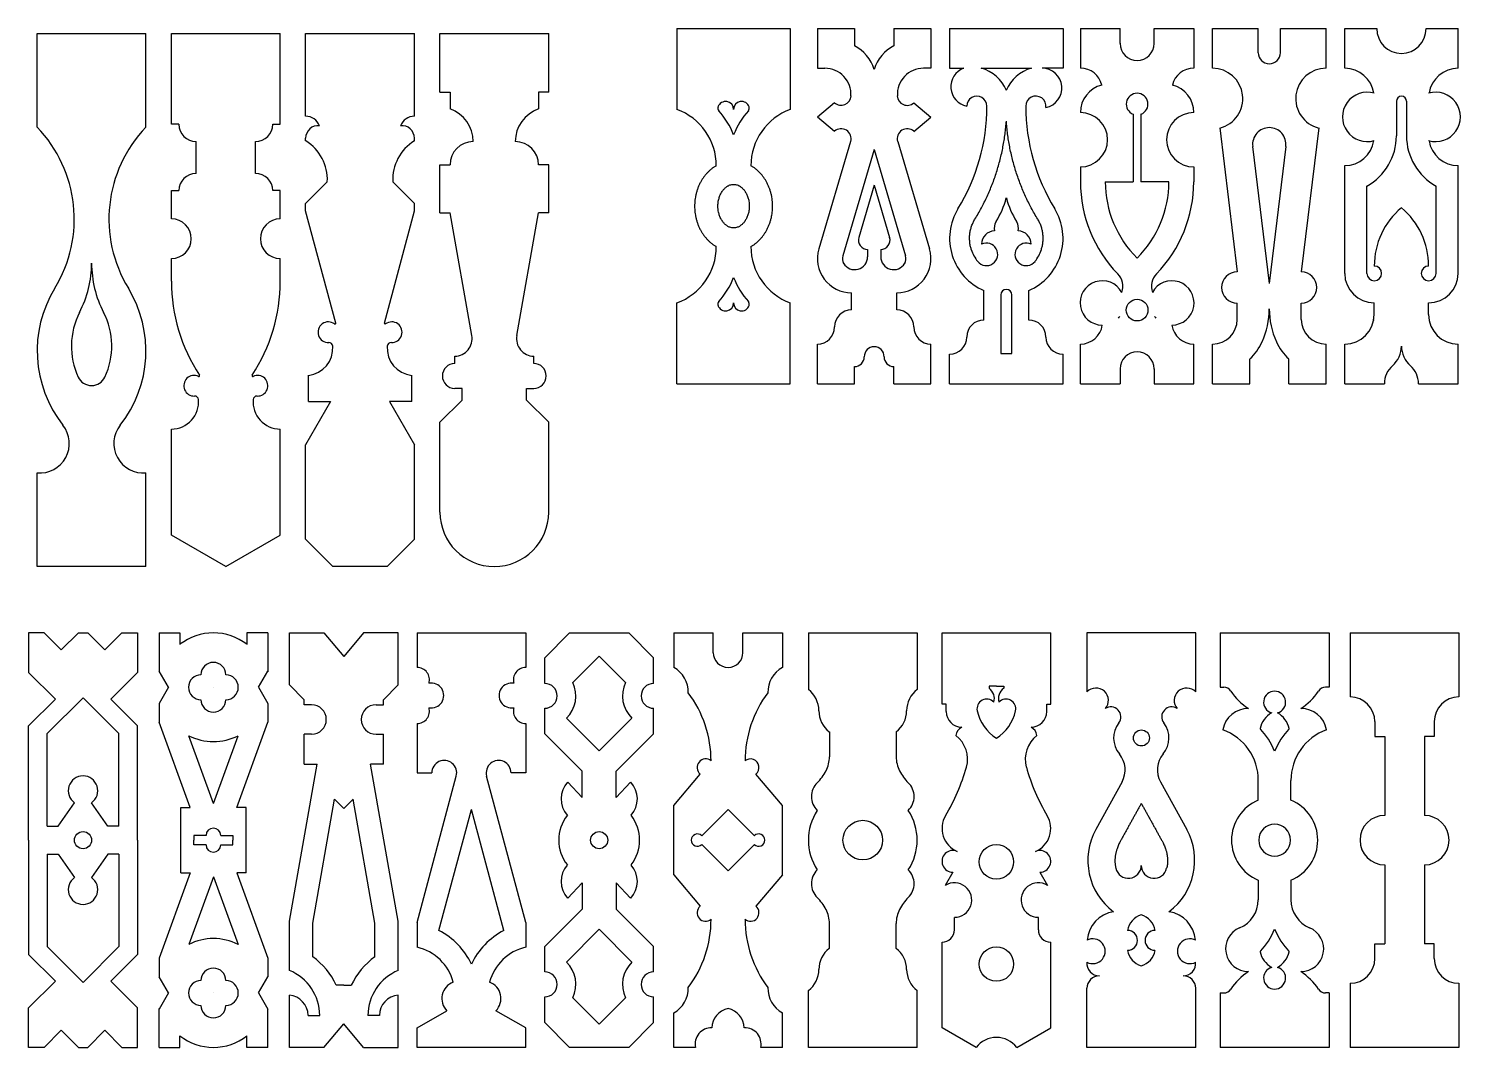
# Model space of a CAD drawing. Header units: millimetres. Extents: x -1019 to 824, y -1132 to 1157.
# Drawn here: x -1019 to 824, y -154 to 1157 of the extents above; entities that cross this region are included whole.
import ezdxf

# ---------------------------------------------------------------- set-up
doc = ezdxf.new("R2010")
doc.units = ezdxf.units.MM
doc.header["$MEASUREMENT"] = 0
doc.layers.add('Layer 03', color=5, linetype='Continuous')

msp = doc.modelspace()

# ---------------------------------------------------------------- linework, layer by layer
at = {"layer": 'Layer 03'}
for p, q in [((-1008.1, 1150.9), (-868.1, 1150.9)), ((-835.3, 1150.9), (-695.3, 1150.9)), ((-662.6, 1150.9), (-522.6, 1150.9)), ((-489.8, 1150.9), (-349.8, 1150.9)), ((-184.8, 1157.2), (-38.8, 1157.2)), ((-3.9, 1157.2), (43.6, 1157.2)), ((43.6, 1157.2), (43.6, 1135.2)), ((94.6, 1157.2), (94.6, 1135.2)), ((94.6, 1157.2), (142.1, 1157.2)), ((166.2, 1157.2), (312.2, 1157.2)), ((334.5, 1157.2), (385.6, 1157.2)), ((429.4, 1157.2), (480.5, 1157.2)), ((674.7, 1157.2), (716, 1157.2)), ((779.5, 1157.2), (820.7, 1157.2)), ((166.2, 1106.2), (184.3, 1106.2)), ((206.8, 1106.2), (271.6, 1106.2)), ((312.2, 1106.2), (285.2, 1106.2)), ((18, 1061.8), (-3.9, 1043.4)), ((120.2, 1061.8), (142.1, 1043.4)), ((18, 1025), (-3.9, 1043.4)), ((120.2, 1025), (142.1, 1043.4)), ((402.5, 1047), (402.5, 960.2)), ((412.5, 1047), (412.5, 960.2)), ((38.8, 1011.9), (-2.1, 873.7)), ((69.1, 1001.6), (28.6, 864.6)), ((69.1, 1001.6), (109.6, 864.6)), ((99.4, 1011.9), (140.3, 873.7)), ((556.2, 1005.7), (577.6, 829.4)), ((598.9, 1005.7), (577.6, 829.4)), ((69.1, 955.8), (49.2, 888.5)), ((69.1, 955.8), (89, 888.5)), ((-448.7, 762.1), (-476.8, 920.1)), ((-390.9, 762.1), (-362.8, 920.1)), ((7.4, 890.7), (7.4, 890.7)), ((130.8, 890.7), (130.8, 890.7)), ((130.8, 890.7), (130.8, 890.7)), ((43.6, 700.2), (43.6, 722.2)), ((94.6, 700.2), (94.6, 722.2)), ((552.6, 700.2), (552.6, 732)), ((602.6, 700.2), (602.6, 732)), ((-659.1, 677.2), (-659.1, 711)), ((-526.1, 677.2), (-526.1, 711)), ((-868.1, 464.9), (-1008.1, 464.9)), ((-592.6, 464.9), (-627.6, 464.9)), ((-557.6, 464.9), (-592.6, 464.9)), ((-419.8, 464.9), (-419.8, 464.9)), ((-977.1, 357.5), (-999.1, 379.5)), ((-955.1, 379.5), (-977.1, 357.5)), ((-943.1, 379.5), (-921.1, 357.5)), ((-921.1, 357.5), (-899.1, 379.5)), ((-851.3, 379.5), (-824.3, 379.5)), ((-851.3, 379.5), (-851.3, 330.2)), ((-824.3, 379.5), (-824.3, 364.7)), ((-738.3, 379.5), (-738.3, 364.7)), ((-711.3, 379.5), (-738.3, 379.5)), ((-711.3, 379.5), (-711.3, 329.5)), ((-683.5, 379.5), (-639, 379.5)), ((-639, 379.5), (-613.5, 349.1)), ((-588, 379.5), (-613.5, 349.1)), ((-543.5, 379.5), (-588, 379.5)), ((-519.2, 379.5), (-379.2, 379.5)), ((-322.8, 379.5), (-246.8, 379.5)), ((-15.6, 379.5), (124.4, 379.5)), ((156.4, 287.7), (156.4, 379.5)), ((156.4, 379.5), (296.4, 379.5)), ((296.4, 287.7), (296.4, 379.5)), ((482.9, 379.5), (342.9, 379.5)), ((514.5, 379.5), (654.5, 379.5)), ((681.7, 379.5), (821.7, 379.5)), ((-284.8, 349.6), (-318.7, 315.7)), ((-284.8, 349.6), (-250.9, 315.7)), ((-214.8, 314.4), (-214.8, 347.5)), ((-995.1, 249.8), (-949.1, 295.8)), ((-903.1, 249.8), (-949.1, 295.8)), ((-851.3, 288.7), (-851.3, 264.6)), ((-664.5, 287), (-664.5, 293.5)), ((-562.5, 287), (-562.5, 293.5)), ((-214.8, 249.4), (-214.8, 282.4)), ((-284.8, 227.5), (-327, 269.7)), ((-284.8, 227.5), (-242.6, 269.7)), ((-664.5, 210.5), (-664.5, 249)), ((-562.5, 210.5), (-562.5, 249)), ((-306.8, 201.4), (-354.8, 249.4)), ((-262.8, 201.4), (-214.8, 249.4)), ((726.2, 246.2), (726.2, 144.5)), ((777.2, 246.2), (777.2, 144.5)), ((-664.5, 210.5), (-647.9, 210.5)), ((-562.5, 210.5), (-579.1, 210.5)), ((-519.2, 6.8), (-468.8, 195.1)), ((-379.2, 6.8), (-429.7, 195.1)), ((-306.8, 167.6), (-306.8, 201.4)), ((-262.8, 167.6), (-262.8, 201.4)), ((388.2, 187.6), (354.4, 126.5)), ((437.6, 187.6), (471.3, 126.5)), ((-981.1, 130.7), (-960, 160.8)), ((-917.1, 130.7), (-938.2, 160.8)), ((-823.3, 70.7), (-823.3, 154.7)), ((-739.3, 70.7), (-739.3, 154.7)), ((-653.5, 5.8), (-625.4, 165.3)), ((-573.5, 5.8), (-601.6, 165.3)), ((-491, -3.8), (-449.2, 152.2)), ((-407.5, -3.8), (-449.2, 152.2)), ((-188.9, 68.2), (-188.9, 157.2)), ((-48.9, 68.2), (-48.9, 157.2)), ((-995.1, 130.7), (-981.1, 130.7)), ((-903.1, 130.7), (-917.1, 130.7)), ((-806.3, 118.7), (-806.3, 112.7)), ((-790.8, 118.7), (-806.3, 118.7)), ((-806.3, 106.7), (-806.3, 112.7)), ((-771.8, 118.7), (-756.3, 118.7)), ((-756.3, 118.7), (-756.3, 112.7)), ((-756.3, 106.7), (-756.3, 112.7)), ((-995.1, 94.7), (-981.1, 94.7)), ((-981.1, 94.7), (-960, 64.6)), ((-917.1, 94.7), (-938.2, 64.6)), ((-903.1, 94.7), (-917.1, 94.7)), ((-790.8, 106.7), (-806.3, 106.7)), ((-771.8, 106.7), (-756.3, 106.7)), ((726.2, 81), (726.2, -20.8)), ((777.2, 81), (777.2, -20.8)), ((-306.8, 57.8), (-306.8, 24)), ((-262.8, 57.8), (-262.8, 24)), ((-306.8, 24), (-354.8, -24)), ((-262.8, 24), (-214.8, -24)), ((-653.5, -37.5), (-653.5, 5.8)), ((-573.5, -37.5), (-573.5, 5.8)), ((-284.8, -2.1), (-327, -44.3)), ((-284.8, -2.1), (-242.6, -44.3)), ((-995.1, -24.4), (-949.1, -70.4)), ((-903.1, -24.4), (-949.1, -70.4)), ((-214.8, -57), (-214.8, -24)), ((-613.5, -74), (-623.1, -74)), ((-613.5, -74), (-603.9, -74)), ((-284.8, -124.2), (-318.7, -90.3)), ((-284.8, -124.2), (-250.9, -90.3)), ((-214.8, -122), (-214.8, -89)), ((-851.3, -154), (-851.3, -104)), ((-711.3, -154), (-711.3, -104)), ((-639, -154), (-613.5, -123.7)), ((-588, -154), (-613.5, -123.7)), ((-977.1, -132), (-999.1, -154)), ((-955.1, -154), (-977.1, -132)), ((-943.1, -154), (-921.1, -132)), ((-921.1, -132), (-899.1, -154)), ((-824.3, -154), (-824.3, -139.3)), ((-738.3, -154), (-738.3, -139.3)), ((-851.3, -154), (-824.3, -154)), ((-711.3, -154), (-738.3, -154)), ((-639, -154), (-683.5, -154)), ((-588, -154), (-543.5, -154)), ((-379.2, -154), (-519.2, -154)), ((-160.9, -154), (-188.9, -154)), ((-48.9, -154), (-76.9, -154)), ((124.4, -154), (-15.6, -154)), ((482.9, -154), (342.9, -154)), ((654.5, -154), (514.5, -154)), ((821.7, -154), (681.7, -154))]:
    msp.add_line(p, q, dxfattribs=at)
for points in [[(-1008.1, 1030.4), (-1008.1, 1150.9)], [(-868.1, 1030.4), (-868.1, 1150.9)], [(-835.3, 1034.2), (-835.3, 1150.9)], [(-695.3, 1034.2), (-695.3, 1150.9)], [(-695.3, 1034.2), (-695.3, 1150.9)], [(-662.6, 1044.5), (-662.6, 1150.9)], [(-522.6, 1044.5), (-522.6, 1150.9)], [(-489.8, 1075.6), (-489.8, 1150.9)], [(-349.8, 1075.6), (-349.8, 1150.9)], [(-184.8, 1157.2), (-184.8, 1053.2)], [(-38.8, 1157.2), (-38.8, 1053.2)], [(-3.9, 1157.2), (-3.9, 1106.2)], [(142.1, 1157.2), (142.1, 1106.2)], [(166.2, 1157.2), (166.2, 1106.2)], [(312.2, 1157.2), (312.2, 1106.2)], [(334.5, 1157.2), (334.5, 1106.2)], [(385.5, 1138.2), (385.6, 1157.2)], [(429.5, 1138.2), (429.4, 1157.2)], [(429.5, 1138.2), (429.5, 1157.2)], [(480.5, 1157.2), (480.5, 1106.2)], [(504.6, 1106.2), (504.6, 1157.2)], [(504.6, 1157.2), (563.3, 1157.2)], [(563.3, 1126.2), (563.3, 1157.2)], [(591.9, 1126.2), (591.9, 1157.2)], [(591.9, 1157.2), (650.6, 1157.2)], [(650.6, 1106.2), (650.6, 1157.2)], [(674.7, 1106.2), (674.7, 1157.2)], [(820.7, 1106.2), (820.7, 1157.2)], [(-3.9, 1106.2), (5.6, 1106.2)], [(142.1, 1106.2), (132.6, 1106.2)], [(-489.8, 1075.6), (-476.8, 1075.6)], [(-476.8, 1075.6), (-476.8, 1053.9)], [(-349.8, 1075.6), (-362.8, 1075.6)], [(-362.8, 1075.6), (-362.8, 1053.9)], [(741.2, 1063.7), (741.2, 1019.2)], [(754.2, 1063.7), (754.2, 1019.2)], [(-825.8, 1034.2), (-835.3, 1034.2)], [(-704.8, 1034.2), (-695.3, 1034.2)], [(-662.6, 1012.8), (-662.6, 1016.3)], [(-662.6, 1012.8), (-662.6, 1016.3)], [(-522.6, 1012.8), (-522.6, 1016.3)], [(-522.6, 1012.8), (-522.6, 1016.3)], [(513.9, 1029.4), (536.3, 844)], [(641.3, 1029.4), (618.8, 844)], [(-803.6, 970.9), (-803.6, 1011.9)], [(-727.1, 970.9), (-727.1, 1011.9)], [(-489.8, 920.1), (-489.8, 981.8)], [(-489.8, 981.8), (-476.8, 981.8)], [(-349.8, 981.8), (-362.8, 981.8)], [(-349.8, 920.1), (-349.8, 981.8)], [(334.5, 979.2), (334.5, 960.2)], [(480.5, 979.2), (480.5, 960.2)], [(674.7, 842.2), (674.7, 981)], [(820.7, 842.2), (820.7, 981)], [(-662.6, 932.3), (-634.7, 960.1)], [(-522.6, 932.3), (-550.4, 960.1)], [(366.5, 960.2), (402.5, 960.2)], [(448.5, 960.2), (412.5, 960.2)], [(-835.3, 912.3), (-835.3, 948.7)], [(-835.3, 948.7), (-825.8, 948.7)], [(-695.3, 948.7), (-704.8, 948.7)], [(-695.3, 912.3), (-695.3, 948.7)], [(-695.3, 912.3), (-695.3, 948.7)], [(703.2, 842.2), (703.2, 954.7)], [(792.2, 842.2), (792.2, 954.7)], [(-662.6, 922.8), (-662.6, 932.3)], [(-662.6, 922.8), (-662.6, 932.3)], [(-623.8, 778.2), (-662.6, 922.8)], [(-561.3, 778.2), (-522.6, 922.8)], [(-522.6, 922.8), (-522.6, 932.3)], [(-522.6, 922.8), (-522.6, 932.3)], [(-489.8, 920.1), (-476.8, 920.1)], [(-349.8, 920.1), (-362.8, 920.1)], [(60.7, 873.1), (60.7, 863.6)], [(77.5, 873.1), (77.5, 863.6)], [(-835.3, 832.1), (-835.3, 861.3)], [(-695.3, 832.1), (-695.3, 861.3)], [(-695.3, 832.1), (-695.3, 861.3)], [(40.1, 795.2), (40.1, 817.2)], [(98.1, 795.2), (98.1, 817.2)], [(210.2, 782.2), (210.2, 820.2)], [(232.2, 814.6), (232.2, 739.2), (246.2, 739.2), (246.2, 814.6)], [(268.2, 782.2), (268.2, 820.2)], [(-184.8, 700.2), (-184.8, 804.2)], [(-38.8, 700.2), (-38.8, 804.2)], [(536.3, 783), (536.3, 804)], [(618.8, 783), (618.8, 804)], [(712.7, 789.2), (712.7, 804.2)], [(782.7, 789.2), (782.7, 804.2)], [(-3.9, 700.2), (-3.9, 751.2)], [(142.1, 700.2), (142.1, 751.2)], [(166.2, 700.2), (166.2, 738.2)], [(312.2, 700.2), (312.2, 738.2)], [(334.5, 700.2), (334.5, 751.2)], [(480.5, 700.2), (480.5, 751.2)], [(504.6, 700.2), (504.6, 751.2)], [(650.6, 700.2), (650.6, 751.2)], [(674.7, 700.2), (674.7, 751.2)], [(820.7, 700.2), (820.7, 751.2)], [(-470.6, 726.2), (-470.6, 735.7)], [(-369, 726.2), (-369, 735.7)], [(385.5, 719.2), (385.6, 700.2)], [(429.5, 719.2), (429.5, 700.2)], [(-184.8, 700.2), (-38.8, 700.2)], [(-3.9, 700.2), (43.6, 700.2)], [(94.6, 700.2), (142.1, 700.2)], [(166.2, 700.2), (312.2, 700.2)], [(334.5, 700.2), (385.6, 700.2)], [(429.5, 700.2), (480.5, 700.2)], [(504.6, 700.2), (552.6, 700.2)], [(602.6, 700.2), (650.6, 700.2)], [(674.7, 700.2), (725.7, 700.2)], [(769.7, 700.2), (820.7, 700.2)], [(-489.8, 650.5), (-461.1, 679.2), (-461.1, 694.2), (-470.6, 694.2)], [(-349.8, 650.5), (-378.5, 679.2), (-378.5, 694.2), (-369, 694.2)], [(-659.1, 677.2), (-630.6, 677.2), (-662.6, 621.7)], [(-526.1, 677.2), (-554.6, 677.2), (-522.6, 621.7)], [(-489.8, 534.9), (-489.8, 650.5)], [(-349.8, 534.9), (-349.8, 650.5)], [(-835.3, 505.3), (-835.3, 641.9)], [(-695.3, 505.3), (-695.3, 641.9)], [(-695.3, 505.3), (-695.3, 641.9)], [(-662.6, 499.9), (-662.6, 621.7)], [(-522.6, 499.9), (-522.6, 621.7)], [(-1008.1, 464.9), (-1008.1, 585.4)], [(-868.1, 464.9), (-868.1, 585.4)], [(-765.3, 464.9), (-835.3, 505.3)], [(-765.3, 464.9), (-695.3, 505.3)], [(-627.6, 464.9), (-662.6, 499.9)], [(-557.6, 464.9), (-522.6, 499.9)], [(-999.1, 379.5), (-1019.1, 379.5)], [(-1019.1, 379.5), (-1019.1, 328.5), (-984.7, 294.1)], [(-955.1, 379.5), (-943.1, 379.5)], [(-879.1, 379.5), (-879.1, 328.5), (-913.5, 294.1)], [(-899.1, 379.5), (-879.1, 379.5)], [(-683.5, 312.5), (-683.5, 379.5)], [(-543.5, 312.5), (-543.5, 379.5)], [(-519.2, 379.5), (-519.2, 335)], [(-379.2, 379.5), (-379.2, 335)], [(-322.8, 379.5), (-354.8, 347.5)], [(-246.8, 379.5), (-214.8, 347.5)], [(-188.9, 379.5), (-188.9, 335)], [(-188.9, 379.5), (-137.9, 379.5)], [(-137.9, 354), (-137.9, 379.5)], [(-99.9, 354), (-99.9, 379.5)], [(-99.9, 379.5), (-48.9, 379.5)], [(-48.9, 379.5), (-48.9, 335)], [(-15.6, 379.5), (-15.6, 306.5)], [(124.4, 379.5), (124.4, 306.5)], [(342.9, 379.5), (342.9, 303.5)], [(482.9, 303.5), (482.9, 379.5)], [(514.5, 379.5), (514.5, 309.5)], [(654.5, 379.5), (654.5, 309.5)], [(681.7, 379.5), (681.7, 297)], [(821.7, 379.5), (821.7, 297)], [(821.7, 379.5), (821.7, 297)], [(-354.8, 314.4), (-354.8, 347.5)], [(-839.3, 309.5), (-851.3, 330.2)], [(-723.3, 309.5), (-711.3, 330.2)], [(-839.3, 309.5), (-851.3, 288.7)], [(-723.3, 309.5), (-711.3, 288.7)], [(-683.5, 312.5), (-664.5, 293.5)], [(-543.5, 312.5), (-562.5, 293.5)], [(216.9, 311.1), (216.9, 308.1)], [(226.4, 311.1), (216.9, 311.1)], [(226.4, 311.1), (235.9, 311.1)], [(235.9, 311.1), (235.9, 308.1)], [(514.5, 309.5), (519.1, 309.5)], [(654.5, 309.5), (649.8, 309.5)], [(-1019.1, 112.7), (-1019.1, 259.7), (-984.7, 294.1)], [(-879.1, 112.7), (-879.1, 259.7), (-913.5, 294.1)], [(-711.3, 288.7), (-711.3, 264.6)], [(-655, 287), (-664.5, 287)], [(-572, 287), (-562.5, 287)], [(-354.8, 249.4), (-354.8, 282.4)], [(161.7, 278.2), (161.7, 287.7), (156.4, 287.7)], [(291.1, 278.2), (291.1, 287.7), (296.4, 287.7)], [(-823.3, 154.7), (-811.3, 154.7), (-851.3, 264.6)], [(-739.3, 154.7), (-751.3, 154.7), (-711.3, 264.6)], [(-519.2, 262.8), (-519.2, 199.3), (-500.2, 199.3)], [(-379.2, 262.8), (-379.2, 199.3), (-398.2, 199.3)], [(713.5, 265.2), (713.5, 246.2), (726.2, 246.2)], [(790, 265.2), (790, 246.2), (777.2, 246.2)], [(-995.1, 130.7), (-995.1, 249.8)], [(-903.1, 130.7), (-903.1, 249.8)], [(-781.3, 160), (-813, 247)], [(-781.3, 160), (-749.6, 247)], [(-655, 249), (-664.5, 249)], [(-572, 249), (-562.5, 249)], [(11.4, 252.1), (11.4, 220.1)], [(97.4, 252.1), (97.4, 220.1)], [(-683.5, 8.5), (-647.9, 210.5)], [(-543.5, 8.5), (-579.1, 210.5)], [(-306.8, 167.6), (-325.3, 187.3)], [(-262.8, 167.6), (-244.3, 187.3)], [(-188.9, 157.2), (-154.9, 197.8)], [(-48.9, 157.2), (-83, 197.8)], [(563.5, 164.1), (563.5, 189.5)], [(605.5, 164.1), (605.5, 189.5)], [(-613.5, 153.4), (-625.4, 165.3)], [(-613.5, 153.4), (-601.6, 165.3)], [(-152.7, 118.4), (-118.9, 152.1)], [(-85.1, 118.4), (-118.9, 152.1)], [(-1019.1, 112.7), (-1019.1, -34.3), (-984.7, -68.7)], [(-879.1, 112.7), (-879.1, -34.3), (-913.5, -68.7)], [(-995.1, 94.7), (-995.1, -24.4)], [(-903.1, 94.7), (-903.1, -24.4)], [(-152.7, 107.1), (-118.9, 73.3)], [(-85.1, 107.1), (-118.9, 73.3)], [(-823.3, 70.7), (-811.3, 70.7), (-851.3, -39.2)], [(-781.3, 65.4), (-813, -21.6)], [(-781.3, 65.4), (-749.6, -21.6)], [(-739.3, 70.7), (-751.3, 70.7), (-711.3, -39.2)], [(-306.8, 57.8), (-325.3, 38.1)], [(-262.8, 57.8), (-244.3, 38.1)], [(-188.9, 68.2), (-154.9, 27.6)], [(-48.9, 68.2), (-83, 27.6)], [(170.4, 71.4), (160.6, 54.5)], [(282.4, 71.4), (292.1, 54.5)], [(563.5, 61.3), (563.5, 35.9)], [(605.5, 61.3), (605.5, 35.9)], [(-683.5, -55), (-683.5, 8.5)], [(-543.5, -55), (-543.5, 8.5)], [(-519.2, 6.8), (-519.2, -25.2)], [(-379.2, 6.8), (-379.2, -25.2)], [(11.4, -26.7), (11.4, 5.3)], [(97.4, -26.7), (97.4, 5.3)], [(172.4, -2.7), (172.4, 13.3)], [(280.4, -2.7), (280.4, 13.3)], [(-354.8, -57), (-354.8, -24)], [(156.4, -128.7), (156.4, -18.7)], [(296.4, -128.7), (296.4, -18.7)], [(713.5, -39.8), (713.5, -20.8), (726.2, -20.8)], [(790, -39.8), (790, -20.8), (777.2, -20.8)], [(-851.3, -39.2), (-851.3, -63.3)], [(-711.3, -39.2), (-711.3, -63.3)], [(-1019.1, -154), (-1019.1, -103), (-984.7, -68.7)], [(-879.1, -154), (-879.1, -103), (-913.5, -68.7)], [(-839.3, -84), (-851.3, -63.3)], [(-723.3, -84), (-711.3, -63.3)], [(681.7, -71.5), (681.7, -154)], [(821.7, -71.5), (821.7, -154)], [(821.7, -71.5), (821.7, -154)], [(-839.3, -84), (-851.3, -104.8)], [(-723.3, -84), (-711.3, -104.8)], [(-683.5, -154), (-683.5, -87)], [(-543.5, -154), (-543.5, -87)], [(-354.8, -122), (-354.8, -89)], [(-15.6, -154), (-15.6, -81)], [(124.4, -154), (124.4, -81)], [(342.9, -154), (342.9, -78)], [(482.9, -154), (482.9, -78)], [(514.5, -84), (514.5, -154)], [(514.5, -84), (519.1, -84)], [(654.5, -84), (649.8, -84)], [(654.5, -84), (654.5, -154)], [(-519.2, -154), (-519.2, -129), (-480.7, -106.8)], [(-379.2, -154), (-379.2, -129), (-417.8, -106.8)], [(-188.9, -154), (-188.9, -109.5)], [(-48.9, -154), (-48.9, -109.5)], [(-659.5, -113), (-644.5, -113)], [(-567.5, -113), (-582.5, -113)], [(-322.8, -154), (-354.8, -122)], [(-246.8, -154), (-214.8, -122)], [(200.2, -154), (156.4, -128.7)], [(252.6, -154), (296.4, -128.7)], [(-999.1, -154), (-1019.1, -154)], [(-955.1, -154), (-943.1, -154)], [(-899.1, -154), (-879.1, -154)], [(-246.8, -154), (-322.8, -154)]]:
    msp.add_lwpolyline(points, dxfattribs=at)
for centre, radius in [((407.5, 795), 14), ((413, 244.2), 10.3), ((54.4, 112.7), 25.5), ((-949.1, 112.7), 11), ((-284.8, 112.7), 11), ((226.4, 84.8), 22.2), ((226.4, -46.8), 22.2)]:
    msp.add_circle(centre, radius, dxfattribs=at)
for centre, radius, start, end in [((747.7, 1157.2), 31.8, 180, 270), ((747.7, 1157.2), 31.8, 270, 0), ((20.2, 1089.7), 51.2, 17.2051, 62.7949), ((118, 1089.7), 51.2, 117.2051, 162.7949), ((407.5, 1138.2), 22, 179.3589, 180), ((407.5, 1138.2), 22, 180, 0), ((407.5, 1138.2), 22, 0, 0.6411), ((577.6, 1126.2), 14.3, 180, 0), ((5.6, 1072.5), 33.7, 356.8035, 90), ((132.6, 1072.5), 33.7, 90, 183.1965), ((193.2, 1082.4), 25.5, 110.5565, 258.6928), ((194.3, 1059.4), 48.5, 22.0209, 75.0175), ((284.1, 1059.4), 48.5, 104.9825, 157.9791), ((285.2, 1080.7), 25.5, 281.0439, 89.9999), ((334.5, 1077.7), 28.5, 14.033, 90), ((480.5, 1077.7), 28.5, 90, 165.967), ((504.6, 1067.2), 39, 283.8061, 90), ((650.6, 1067.2), 39, 90, 256.1939), ((674.7, 1068.2), 38, 8.9676, 90), ((820.7, 1068.2), 38, 90, 171.0324), ((26.6, 1071.3), 12.7, 228.0099, 356.8035), ((111.6, 1071.3), 12.8, 183.1965, 311.9901), ((201.2, 1057.4), 13, 360, 180.3547), ((277.2, 1057.4), 13, 352.3665, 180), ((371, 1049.2), 36.5, 104.033, 180.0002), ((407.5, 1060.1), 14, 90, 249.0752), ((407.5, 1060.1), 14, 290.9248, 90), ((444, 1049.2), 36.5, 359.9998, 75.967), ((703.6, 1043.6), 31.8, 73.4015, 286.5985), ((747.7, 1063.7), 6.5, 90, 180), ((747.7, 1063.7), 6.5, 360, 90), ((791.8, 1043.6), 31.8, 253.4015, 106.5985), ((-491.3, 1011.8), 44.5, 0, 70.9834), ((-348.3, 1011.8), 44.5, 109.0166, 180), ((-211.2, 980.8), 77.1, 0, 69.97), ((-127.1, 1054.9), 5, 161.9523, 221.3571), ((-122.1, 1053.2), 10.3, 0, 161.9523), ((-211.2, 980.8), 107.1, 21.8611, 41.3571), ((-101.6, 1053.2), 10.3, 18.0477, 180), ((-12.4, 980.8), 107.1, 138.6429, 158.1389), ((-96.6, 1054.9), 5, 318.6429, 18.0477), ((-12.4, 980.8), 77.1, 110.03, 180), ((-38.6, 1057.4), 252.8, 328.5019, 360), ((517, 1057.4), 252.8, 180, 211.4981), ((674.7, 1019), 38, 89.8062, 90), ((820.7, 1019), 38, 90, 90.1938), ((-803.6, 1034.2), 22.2, 180, 270), ((-727.1, 1034.2), 22.2, 270, 360), ((-662.6, 1025.5), 19, 20.6079, 90), ((-646.6, 1016.3), 16, 83.5975, 180), ((-522.6, 1025.5), 19, 90, 159.3921), ((-538.6, 1016.3), 16, 0, 96.4025), ((334.5, 1014.2), 35, 270, 90), ((480.5, 1014.2), 35, 90, 270), ((-1131.1, 912.1), 170.7, 328.5775, 43.9022), ((-745.1, 912.1), 170.7, 136.0978, 211.4225), ((26.6, 1015.6), 12.8, 343.5211, 131.9901), ((111.6, 1015.6), 12.8, 48.0099, 196.4789), ((577.6, 1008.3), 21.5, 90, 186.9031), ((577.6, 1008.3), 21.5, 353.0969, 90), ((674.7, 1068.2), 38, 270, 270.1938), ((667.4, 1019.2), 73.8, 299.0213, 0), ((828, 1019.2), 73.8, 180, 240.9787), ((820.7, 1068.2), 38, 269.8062, 270), ((-692.7, 963.1), 58.1, 357.0876, 58.7179), ((-492.4, 963.1), 58.1, 121.2821, 182.9124), ((-446.8, 981.8), 30, 90, 180), ((-392.8, 981.8), 30, 360, 90), ((674.7, 1019), 38, 270, 351.0324), ((820.7, 1019), 38, 188.9676, 270), ((-803.6, 948.7), 22.2, 90, 180), ((-727.1, 948.7), 22.2, 360, 90), ((505, 960.2), 170.5, 180, 224.0718), ((505, 960.2), 138.5, 180, 225.2471), ((309.9, 960.2), 138.5, 314.7529, 0), ((309.9, 960.2), 170.5, 315.9282, 360), ((239.2, 887.2), 73, 148.5023, 246.593), ((130.4, 968.5), 112.6, 328.0361, 344.9587), ((348, 968.5), 112.6, 195.0413, 211.9639), ((239.2, 887.2), 73, 293.407, 31.4977), ((810.7, 851.7), 98, 130, 180), ((684.7, 851.7), 98, 0, 50), ((-835.3, 886.8), 25.5, 270, 90), ((-695.3, 886.8), 25.5, 90, 270), ((239.2, 900.6), 15.6, 148.036, 193.5307), ((239.2, 900.6), 15.6, 346.4693, 31.964), ((60.7, 885.1), 12, 163.5211, 270), ((77.5, 885.1), 12, 270, 16.4789), ((224.6, 879.7), 17.2, 91.6901, 180), ((253.8, 879.7), 17.2, 0, 88.3099), ((-211.2, 876.7), 77.1, 290.03, 0), ((-12.4, 876.7), 77.1, 180, 249.97), ((40.1, 861.2), 44, 163.5211, 270), ((98.1, 861.2), 44, 270, 16.4789), ((239.2, 887.2), 47.3, 197.5476, 218.7956), ((213.6, 866.7), 14.5, 218.7957, 115.6933), ((264.8, 866.7), 14.5, 64.3067, 321.2043), ((239.2, 887.2), 47.3, 321.2044, 342.4524), ((-1076.1, 855.5), 138, 332.5801, 0), ((-800.1, 855.5), 138, 180, 207.4199), ((40.1, 861.2), 12, 163.5211, 210.594), ((44.1, 863.6), 16.6, 210.594, 0), ((94.1, 863.6), 16.6, 180, 329.406), ((98.1, 861.2), 12, 329.406, 16.4789), ((712.7, 842.2), 9.5, 180, 90), ((782.7, 842.2), 9.5, 90, 0), ((-614.6, 832.1), 220.7, 180, 213.2448), ((-916, 832.1), 220.7, 326.7552, 0), ((-211.2, 876.7), 107.1, 318.6429, 338.1389), ((-12.4, 876.7), 107.1, 201.8611, 221.3571), ((362.7, 804.2), 28.5, 28.3289, 270), ((365.7, 825.4), 23.4, 340.8395, 44.0718), ((449.2, 825.4), 23.4, 135.9282, 199.1605), ((452.3, 804.2), 28.5, 270, 151.6711), ((536.3, 824), 20, 90, 270), ((618.8, 824), 20, 270, 90), ((712.7, 842.2), 38, 180, 270), ((782.7, 842.2), 38, 270, 0), ((-853.5, 742.5), 154.6, 148.5774, 218.2332), ((-1022.7, 742.5), 154.6, 321.7668, 31.4226), ((239.2, 814.6), 7, 0, 180), ((-127.1, 802.6), 5, 138.6429, 198.0477), ((-122.1, 804.2), 10.3, 198.0477, 0), ((-101.6, 804.2), 10.3, 180, 341.9523), ((-96.6, 802.6), 5, 341.9523, 41.3571), ((40.1, 773.2), 22, 90, 180), ((98.1, 773.2), 22, 0, 90), ((474.3, 796.7), 103.3, 335.6341, 0), ((680.9, 796.7), 103.3, 180, 204.3659), ((-870.1, 748.6), 94, 152.5801, 205.0756), ((-1006.1, 748.6), 94, 334.9244, 27.4199), ((-633.3, 766.5), 13.3, 53.2036, 272.1341), ((-624.8, 777.9), 1, 233.2036, 15), ((-560.3, 777.9), 1, 165, 306.7964), ((-551.8, 766.5), 13.3, 267.8659, 126.7964), ((210.2, 760.2), 22, 90, 180), ((268.2, 760.2), 22, 0, 90), ((334.5, 779.7), 28.5, 270, 351.8007), ((362.7, 804.2), 28.5, 316.9111, 321.8576), ((452.3, 804.2), 28.5, 218.1424, 223.0889), ((480.5, 779.7), 28.5, 188.1993, 270), ((504.6, 783), 31.8, 270, 0), ((650.6, 783), 31.8, 180, 270), ((674.7, 789.2), 38, 270, 360), ((714.2, 748.6), 33.5, 92.6239, 93.8256), ((820.7, 789.2), 38, 180, 270), ((781.2, 748.6), 33.5, 86.1744, 87.3761), ((-470.6, 757.9), 22.2, 270, 10.8193), ((-369, 757.9), 22.2, 169.1807, 270), ((-3.9, 773.2), 22, 270, 0), ((142.1, 773.2), 22, 180, 270), ((166.2, 760.2), 22, 270, 0), ((312.2, 760.2), 22, 180, 270), ((-662.6, 745.8), 35, 275.7392, 4.6636), ((-632.7, 748.2), 5, 4.6636, 92.1341), ((-522.6, 745.8), 35, 175.3364, 264.2608), ((-552.5, 748.2), 5, 87.8659, 175.3364), ((69.1, 735), 12.8, 90, 180), ((69.1, 735), 12.8, 0, 90), ((407.5, 719.2), 22, 0, 180), ((504.6, 783), 70, 313.2627, 335.6343), ((650.6, 783), 70, 204.3657, 226.7373), ((714.2, 748.6), 33.5, 311.0606, 360), ((781.2, 748.6), 33.5, 180, 228.9394), ((-470.6, 710.2), 16, 90, 270), ((-369, 710.2), 16, 270, 90), ((43.6, 735), 12.8, 270, 360), ((94.6, 735), 12.8, 180, 270), ((407.5, 719.2), 22, 180, 180.6411), ((407.5, 719.2), 22, 359.3589, 0), ((756.3, 700.2), 30.6, 131.0606, 180), ((739.1, 700.2), 30.6, 0, 48.9394), ((-938.1, 716.8), 19, 205.0756, 270), ((-938.1, 716.8), 19, 270, 334.9244), ((-806.1, 697.6), 13.3, 64.8606, 272.1341), ((-800, 710.5), 1, 244.8606, 33.2448), ((-730.6, 710.5), 1, 146.7552, 295.1394), ((-724.5, 697.6), 13.3, 267.8659, 115.1394), ((-805.4, 679.3), 5, 4.6636, 92.1341), ((-725.2, 679.3), 5, 87.8659, 175.3364), ((-835.3, 676.9), 35, 270, 4.6636), ((-695.3, 676.9), 35, 175.3364, 270), ((-1004.8, 623.3), 38, 265, 38.2332), ((-871.4, 623.3), 38, 141.7668, 275), ((-419.8, 534.9), 70, 180, 0), ((-781.3, 309.5), 70, 90, 127.9), ((-781.3, 309.5), 70, 52.1, 90), ((-118.9, 354), 19, 180, 270), ((-118.9, 354), 19, 270, 360), ((-781.3, 325.5), 16, 90, 180), ((-781.3, 325.5), 16, 360, 90), ((-519.2, 319), 16, 344.0811, 90), ((-379.2, 319), 16, 90, 195.9189), ((-206.2, 303.3), 36.1, 358.679, 61.321), ((-31.6, 303.3), 36.1, 118.679, 181.321), ((-797.3, 309.5), 16, 90, 270), ((-765.3, 309.5), 16, 270, 90), ((-500.8, 298.9), 16, 258.9961, 101.0039), ((-397.7, 298.9), 16, 78.9961, 281.0039), ((-354.8, 298.4), 16, 270, 90), ((-354.8, 298.4), 40, 314.0394, 25.5347), ((-214.8, 298.4), 40, 154.4653, 225.9606), ((-214.8, 298.4), 16, 90, 270), ((-797.3, 309.5), 16, 359.9998, 0.0002), ((-765.3, 309.5), 16, 179.9998, 180.0002), ((-286.5, 214.6), 145.7, 0, 37.0611), ((48.6, 214.6), 145.7, 142.9389, 180), ((-36.2, 279.3), 34.1, 0, 52.8052), ((145, 279.3), 34.1, 127.1948, 180), ((207.6, 294.9), 16.2, 343.0797, 54.7981), ((245.2, 294.9), 16.2, 125.2019, 196.9203), ((354.6, 292.5), 16, 318.692, 137.0007), ((471.2, 292.5), 16, 42.9993, 221.308), ((519.1, 298.8), 10.6, 33.3235, 90), ((594.5, 348.3), 79.5, 213.3235, 236.5955), ((584.5, 290.2), 14.2, 90, 254.438), ((584.5, 290.2), 14.2, 285.562, 90), ((574.5, 348.3), 79.5, 303.4045, 326.6765), ((649.8, 298.8), 10.6, 90, 146.6765), ((681.7, 265.2), 31.8, 0, 90), ((821.7, 265.2), 31.8, 90, 180), ((-781.3, 293.5), 16, 180, 270), ((-781.3, 293.5), 16, 270, 0), ((-655, 268), 19, 270, 90), ((-572, 268), 19, 90, 270), ((-519.2, 278.8), 16, 270, 15.9189), ((-379.2, 278.8), 16, 164.0811, 270), ((32, 279.3), 34.1, 180, 232.8052), ((76.8, 279.3), 34.1, 307.1948, 0), ((181.7, 278.2), 20, 180, 270), ((213.9, 281.7), 12.5, 42.9384, 192.1917), ((255.6, 290.7), 55.1, 192.1917, 238.0547), ((197.2, 290.7), 55.1, 301.9453, 347.8083), ((238.9, 281.7), 12.5, 347.8083, 137.0616), ((271.1, 278.2), 20, 270, 0), ((373.7, 271.4), 12.8, 322.4769, 124.1509), ((452, 271.4), 12.8, 55.8491, 217.5231), ((550.1, 249.2), 32.8, 88.9044, 170.1066), ((596.5, 249), 31.7, 120, 166.5989), ((572.4, 249), 31.7, 13.4011, 60), ((618.9, 249.2), 32.8, 9.8934, 91.0956), ((188.7, 245.2), 14.7, 118.3248, 171.6752), ((264.1, 245.2), 14.7, 8.3248, 61.6752), ((409.2, 244.2), 32, 142.4769, 219.9239), ((416.5, 244.2), 32, 320.0761, 37.5231), ((-781.3, 309.5), 70, 243.0916, 270), ((-781.3, 309.5), 70, 270, 296.9084), ((151.2, 216.9), 38.1, 344.4085, 52.938), ((301.6, 216.9), 38.1, 127.062, 195.5915), ((494, 189.5), 69.5, 0, 70), ((494, 189.5), 98, 22.5626, 43.0023), ((675, 189.5), 98, 136.9977, 157.4374), ((675, 189.5), 69.5, 110, 180), ((360.1, 203.1), 32, 331.0972, 39.9239), ((465.6, 203.1), 32, 140.0761, 208.9028), ((-484.2, 199.3), 16, 345, 180), ((-414.2, 199.3), 16, 360, 195), ((-147.8, 206.2), 11, 50, 230), ((-90.1, 206.2), 11, 310, 130), ((-28.4, 220.1), 39.9, 332.9077, 0), ((137.3, 220.1), 39.9, 180, 207.0923), ((-57.3, 275.1), 254.5, 329.0356, 344.4085), ((510.1, 275.1), 254.5, 195.5915, 210.9644), ((-949.1, 176.4), 19, 305, 235), ((-302.2, 165.8), 31.7, 137.0547, 221.7226), ((-267.4, 165.8), 31.7, 318.2774, 42.9453), ((13.3, 168.8), 25, 134.4475, 225.5525), ((-45.6, 228.8), 59.1, 314.4475, 332.9077), ((154.4, 228.8), 59.1, 207.0923, 225.5525), ((95.5, 168.8), 25, 314.4475, 45.5525), ((54.4, 112.7), 70, 146.8424, 213.1576), ((54.4, 112.7), 70, 326.8424, 33.1576), ((584.5, 112.7), 55.5, 112.2304, 247.7696), ((584.5, 112.7), 55.5, 292.2304, 67.7696), ((-284.8, 112.7), 52, 142.0259, 217.9741), ((-284.8, 112.7), 52, 322.0259, 37.9741), ((188.4, 127.7), 32, 149.0356, 246.9643), ((264.4, 127.7), 32, 293.0357, 30.9644), ((584.5, 112.7), 20.5, 90, 270), ((584.5, 112.7), 20.5, 270, 90), ((726.2, 112.7), 31.8, 90, 270), ((777.2, 112.7), 31.8, 270, 90), ((-781.3, 118.7), 9.5, 90, 180), ((-781.3, 118.7), 9.5, 360, 90), ((-158.4, 112.7), 8, 45, 180), ((-158.4, 112.7), 8, 180, 315), ((-79.5, 112.7), 8, 360, 135), ((-79.5, 112.7), 8, 225, 0), ((426.6, 86.6), 82.5, 151.0972, 233.2169), ((399.1, 86.6), 82.5, 306.7831, 28.9028), ((-781.3, 106.7), 9.5, 180, 270), ((-781.3, 106.7), 9.5, 270, 0), ((170.4, 85.4), 14, 66.9643, 270), ((282.4, 85.4), 14, 270, 113.0357), ((-302.2, 59.6), 31.7, 138.2774, 222.9453), ((-267.4, 59.6), 31.7, 317.0547, 41.7226), ((13.3, 56.6), 25, 134.4475, 225.5525), ((95.5, 56.6), 25, 314.4475, 45.5525), ((396.3, 80.1), 16.5, 192.1813, 0), ((429.4, 80.1), 16.5, 180, 347.8187), ((-949.1, 49), 19, 125, 55), ((172.4, 35.6), 22.2, 270, 121.8928), ((280.4, 35.6), 22.2, 58.1072, 270), ((-45.6, -3.4), 59.1, 27.0923, 45.5525), ((154.4, -3.4), 59.1, 134.4475, 152.9077), ((-147.8, 19.2), 11, 130, 310), ((-90.1, 19.2), 11, 230, 50), ((-28.4, 5.3), 39.9, 0, 27.0923), ((137.3, 5.3), 39.9, 152.9077, 180), ((383.3, -19.1), 40.1, 98.6753, 175.5107), ((442.5, -19.1), 40.1, 4.4893, 81.3247), ((524.5, 35.9), 39, 292.5567, 0), ((644.5, 35.9), 39, 180, 247.4433), ((-286.5, 10.8), 145.7, 322.9389, 360), ((48.6, 10.8), 145.7, 180, 217.0611), ((420.6, -8.1), 25.9, 107.5107, 169.838), ((405.1, -8.1), 25.9, 10.162, 72.4893), ((-781.3, -84), 70, 90, 116.9084), ((-781.3, -84), 70, 63.0916, 90), ((-533.3, -86.4), 92.9, 25.1012, 62.8951), ((-365.2, -86.4), 92.9, 117.1049, 154.8988), ((156.4, -2.7), 16, 270, 0), ((296.4, -2.7), 16, 180, 270), ((350.4, -30.3), 16, 241.7267, 118.2733), ((395.2, -16.3), 12.8, 270, 90), ((430.5, -16.3), 12.8, 90, 270), ((475.3, -30.3), 16, 61.7267, 298.2733), ((550.7, -27.2), 29.3, 112.5567, 270), ((494, 35.9), 98, 316.9977, 337.4374), ((675, 35.9), 98, 202.5626, 223.0023), ((618.3, -27.2), 29.3, 270, 67.4433), ((-533.3, -86.4), 62.9, 15, 77.0465), ((-365.2, -86.4), 62.9, 102.9535, 165), ((32, -53.8), 34.1, 127.1948, 180), ((76.8, -53.8), 34.1, 360, 52.8052), ((420.6, -24.6), 25.9, 190.162, 252.4893), ((405.1, -24.6), 25.9, 287.5107, 349.838), ((596.5, -23.6), 31.7, 193.4011, 240), ((572.4, -23.6), 31.7, 300, 346.5989), ((-781.3, -68), 16, 90, 180), ((-781.3, -68), 16, 360, 90), ((-707.1, -113), 62.6, 0, 67.8349), ((-707.1, -113), 92.6, 24.9001, 54.6224), ((-519.8, -113), 92.6, 125.3776, 155.0999), ((-519.8, -113), 62.6, 112.1651, 180), ((-354.8, -73), 40, 334.4653, 45.9606), ((-214.8, -73), 40, 134.0394, 205.5347), ((-36.2, -53.8), 34.1, 307.1948, 0), ((145, -53.8), 34.1, 180, 232.8052), ((358.9, -46), 16, 174.1762, 270), ((466.9, -46), 16, 270, 5.8238), ((584.5, -64.8), 14.2, 105.562, 270), ((584.5, -64.8), 14.2, 270, 74.438), ((681.7, -39.8), 31.8, 270, 360), ((821.7, -39.8), 31.8, 180, 270), ((-797.3, -84), 16, 90, 270), ((-765.3, -84), 16, 270, 90), ((-465, -91.1), 22.3, 110.0918, 225), ((-433.5, -91.1), 22.3, 315, 69.9082), ((-354.8, -73), 16, 270, 90), ((-214.8, -73), 16, 90, 270), ((358.9, -78), 16, 90, 180), ((466.9, -78), 16, 360, 90), ((594.5, -122.9), 79.5, 123.4045, 146.6765), ((574.5, -122.9), 79.5, 33.3235, 56.5955), ((-765.3, -84), 16, 179.9998, 180.0002), ((-797.3, -84), 16, 359.9998, 0.0002), ((-685.6, -113), 26.1, 0, 85.4188), ((-541.4, -113), 26.1, 94.5812, 180), ((-206.2, -77.9), 36.1, 298.679, 1.321), ((-31.6, -77.9), 36.1, 178.679, 241.321), ((519.1, -73.4), 10.6, 270, 326.6765), ((649.8, -73.4), 10.6, 213.3235, 270), ((-781.3, -100), 16, 180, 270), ((-781.3, -100), 16, 270, 0), ((-113.6, -129.8), 26.3, 101.6629, 178.3371), ((-124.3, -129.8), 26.3, 1.6629, 78.3371), ((-781.3, -84), 70, 232.1, 270), ((-781.3, -84), 70, 270, 307.9), ((-140.7, -149.7), 20.7, 87.792, 192.208), ((-97.1, -149.7), 20.7, 347.792, 92.208), ((226.4, -174.2), 33, 37.5566, 142.4434)]:
    msp.add_arc(centre, radius, start, end, dxfattribs=at)
for points, weights in [([(198.8, 912), (234.5, 970.2), (239.2, 1038.3)], [1, 0.96719005549, 0.991731588564]), ([(279.6, 912), (243.9, 970.2), (239.2, 1038.3)], [1, 0.96719005549, 0.991731588564]), ([(194.1, 873), (187.6, 893.6), (198.8, 912)], [1, 0.909797044828, 1]), ([(284.3, 873), (290.9, 893.6), (279.6, 912)], [1, 0.909797044828, 1])]:
    msp.add_rational_spline(points, weights, degree=2, dxfattribs=at)
for points, weights, knots in [([(-134.1, 980.8), (-162, 964.8), (-162, 928.7), (-162, 892.7), (-134.1, 876.7)], [0.87651879888, 0.795560234297, 1, 0.795560234297, 0.87651879888], [0.474379, 0.474379, 0.474379, 1.570796, 1.570796, 2.667214, 2.667214, 2.667214]), ([(-89.5, 876.7), (-61.6, 892.7), (-61.6, 928.7), (-61.6, 964.8), (-89.5, 980.8)], [0.87651879888, 0.795560234297, 1, 0.795560234297, 0.87651879888], [3.615972, 3.615972, 3.615972, 4.712389, 4.712389, 5.808806, 5.808806, 5.808806]), ([(412.9, 160), (398.9, 134.8), (385, 109.6), (376, 91.7), (380.2, 76.6)], [1, 1, 1, 0.876932238965, 0.877012116773], [12.295573, 12.295573, 12.295573, 69.871392, 69.871392, 129.031672, 129.031672, 129.031672]), ([(412.9, 160), (426.8, 134.8), (440.7, 109.6), (449.7, 91.7), (445.5, 76.6)], [1, 1, 1, 0.876932238965, 0.877012116773], [12.295573, 12.295573, 12.295573, 69.871392, 69.871392, 129.031672, 129.031672, 129.031672])]:
    msp.add_rational_spline(points, weights, degree=2, knots=knots, dxfattribs=at)
msp.add_open_spline([(-111.8, 956.8), (-112.2, 956.8), (-113, 956.8), (-114.6, 956.6), (-116.5, 956.1), (-118.4, 955.2), (-119.9, 954.3), (-121.3, 953.4), (-122.7, 952.2), (-124.1, 950.8), (-125.5, 949.2), (-126.7, 947.4), (-127.9, 945.5), (-129, 943.4), (-129.9, 941.1), (-130.6, 938.8), (-131.3, 936.3), (-131.7, 933.7), (-132, 931.1), (-132.1, 927.9), (-131.8, 924.6), (-131.3, 921.2), (-130.6, 918.7), (-129.9, 916.4), (-129, 914.1), (-127.9, 912), (-126.7, 910.1), (-125.5, 908.3), (-124.1, 906.7), (-122.7, 905.3), (-121.3, 904.1), (-119.9, 903.2), (-118.4, 902.2), (-116.5, 901.4), (-114.6, 900.9), (-113, 900.7), (-111.8, 900.6), (-110.7, 900.7), (-109, 900.9), (-107.2, 901.4), (-105.2, 902.2), (-103.7, 903.2), (-102.3, 904.1), (-100.9, 905.3), (-99.5, 906.7), (-98.1, 908.3), (-96.9, 910.1), (-95.7, 912), (-94.6, 914.1), (-93.7, 916.4), (-93, 918.7), (-92.3, 921.2), (-91.9, 923.8), (-91.7, 926.4), (-91.6, 929.5), (-91.8, 932.9), (-92.3, 936.3), (-93, 938.8), (-93.7, 941.1), (-94.6, 943.4), (-95.7, 945.5), (-96.9, 947.4), (-98.1, 949.2), (-99.5, 950.8), (-100.9, 952.2), (-102.3, 953.4), (-103.7, 954.3), (-105.2, 955.2), (-107.2, 956.1), (-109, 956.6), (-110.7, 956.8), (-111.4, 956.8), (-111.8, 956.8)], degree=3, knots=[0, 0, 0, 0, 1.130986, 2.309796, 4.876254, 6.987394, 8.571926, 10.280522, 12.1171, 14.080344, 16.163681, 18.355677, 20.640723, 22.999927, 25.412183, 27.855288, 30.307004, 33.304693, 35.700707, 38.043336, 42.78198, 45.779668, 48.231385, 50.67449, 53.086746, 55.44595, 57.730995, 59.922992, 62.006329, 63.969573, 65.806151, 67.514747, 69.099279, 71.210418, 73.776877, 74.955686, 76.086673, 77.217659, 78.396469, 80.962927, 83.074066, 84.658599, 86.367195, 88.203772, 90.167017, 92.250353, 94.44235, 96.727395, 99.0866, 101.498855, 103.941961, 106.393677, 109.391366, 111.787379, 114.130009, 118.868652, 121.866341, 124.318058, 126.761163, 129.173418, 131.532623, 133.817668, 136.009665, 138.093001, 140.056246, 141.892823, 143.601419, 145.185952, 147.297091, 149.863549, 151.042359, 152.173345, 152.173345, 152.173345, 152.173345], dxfattribs=at)

doc.saveas('drawing.dxf')
